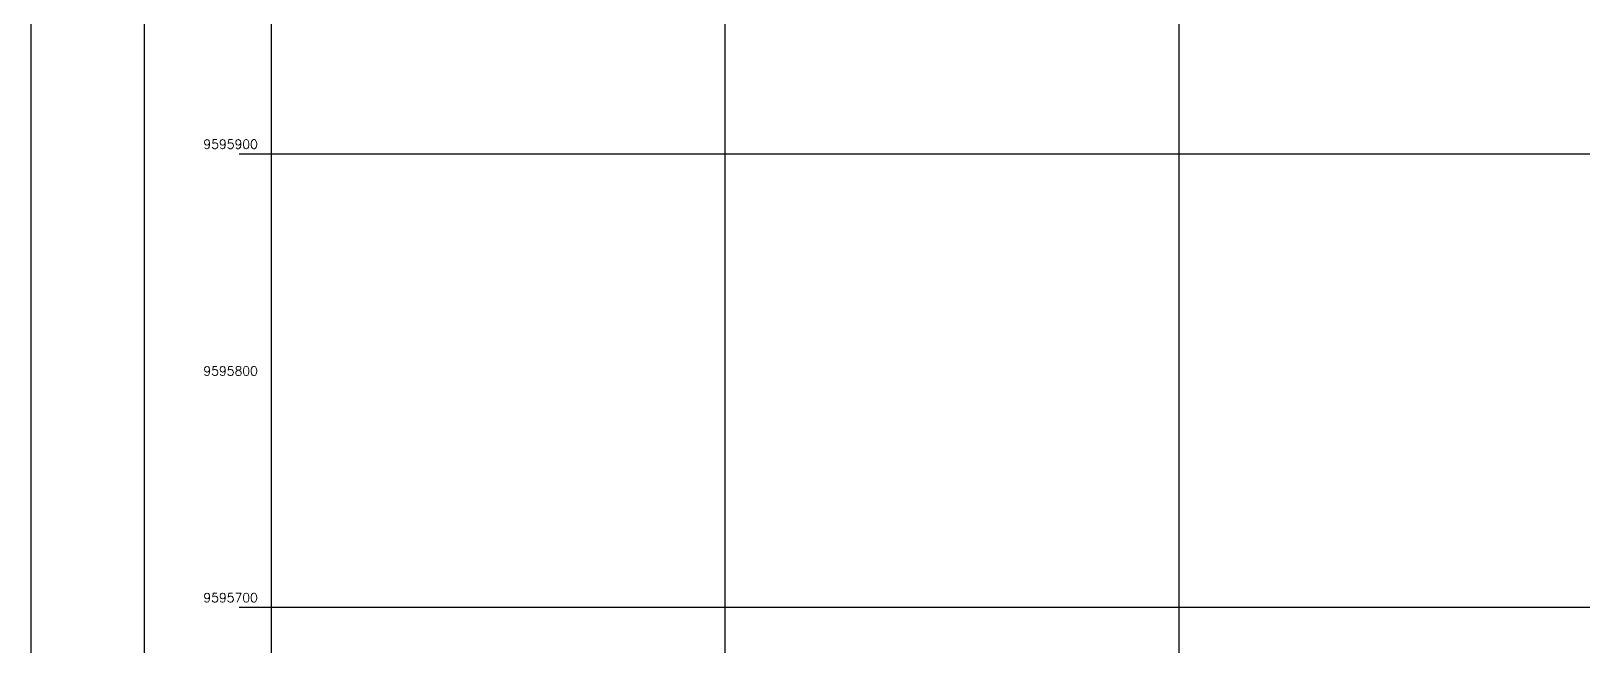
# Model space of a CAD drawing. Header units: millimetres. Extents: x 276147 to 291056, y 9594849 to 9609891.
# Drawn here: x 280613 to 281297, y 9595751 to 9596022 of the extents above; entities that cross this region are included whole.
import ezdxf
from ezdxf.enums import TextEntityAlignment as Align

# ---------------------------------------------------------------- set-up
doc = ezdxf.new("R2010")
doc.units = ezdxf.units.MM
doc.header["$LTSCALE"] = 10
for name, color, linetype in [('2000-Top_malha_coord', 2, 'Continuous'), ('LINHA02', 8, 'Continuous'), ('Top_malha_coord', 8, 'Continuous')]:
    doc.layers.add(name, color=color, linetype=linetype)
doc.styles.add('r80', font='romans.shx')

msp = doc.modelspace()

# ---------------------------------------------------------------- linework, layer by layer
at = {"color": 5}
msp.add_line((280663.16, 9594867.26), (280663.16, 9597794.48), dxfattribs=at)
at = {"layer": 'LINHA02'}
msp.add_line((280613.16, 9594848.8), (280613.16, 9597813.58), dxfattribs=at)
at = {"layer": 'Top_malha_coord'}
for p, q in [((280719.12, 9594947.78), (280719.12, 9597782.25)), ((280919.12, 9594947.78), (280919.12, 9597782.25)), ((281119.12, 9594947.78), (281119.12, 9597782.25)), ((280704.94, 9595968.37), (282519.12, 9595968.37)), ((280704.94, 9595768.37), (282519.12, 9595768.37))]:
    msp.add_line(p, q, dxfattribs=at)

# ---------------------------------------------------------------- texts
at = {"layer": '2000-Top_malha_coord', "style": 'r80'}
for s, p in [('9595900', (280689.12, 9595969.37)), ('9595800', (280689.12, 9595869.37)), ('9595700', (280689.12, 9595769.37))]:
    msp.add_text(s, height=4, dxfattribs=at).set_placement(p, align=Align.BOTTOM_LEFT)

doc.saveas('drawing.dxf')
